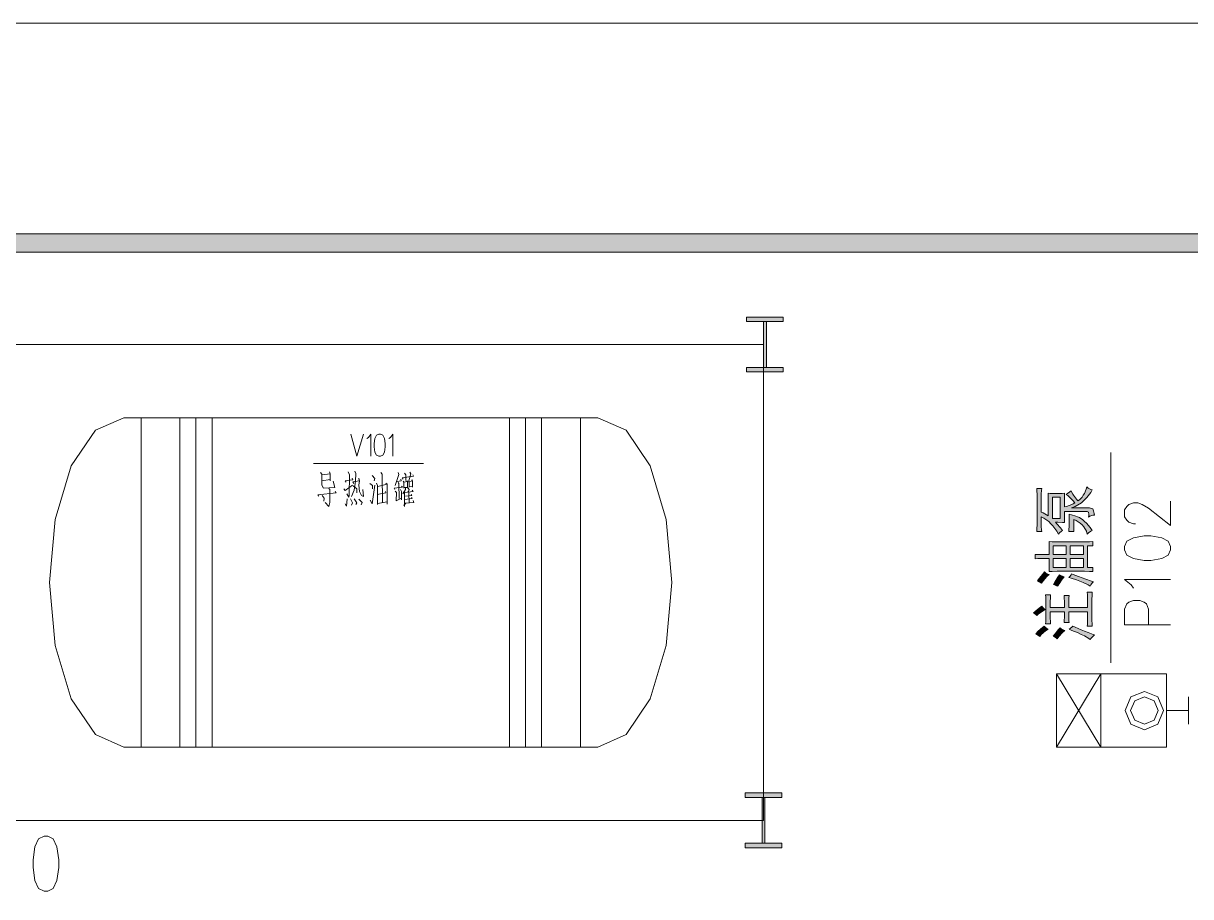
# Model space of a CAD drawing. Header units: millimetres. Extents: x 803 to 707111, y 130 to 2706464.
# Drawn here: x 663161 to 669536, y 2701693 to 2706464 of the extents above; entities that cross this region are included whole.
import ezdxf

# ---------------------------------------------------------------- set-up
doc = ezdxf.new("R2010")
doc.units = ezdxf.units.MM

msp = doc.modelspace()

# ---------------------------------------------------------------- hatches: boundary and pattern name
h = msp.add_hatch(color=0)
h.dxf.hatch_style = 2
h.paths.add_polyline_path([(705960.9, 2705313.9), (705860.9, 2705213.8), (609249, 2705213.8), (609149.4, 2705313.9)])
h = msp.add_hatch(color=0)
h.dxf.hatch_style = 2
h.paths.add_polyline_path([(667111.3, 2704834.3), (667111.3, 2704859.2), (667311.4, 2704859.2), (667311.4, 2704834.3)])
h = msp.add_hatch(color=0)
h.dxf.hatch_style = 2
h.paths.add_polyline_path([(667219.1, 2704834.3), (667219.1, 2704584), (667204, 2704584), (667204, 2704834.3)])
h = msp.add_hatch(color=0)
h.dxf.hatch_style = 2
h.paths.add_polyline_path([(667111.3, 2704584), (667111.3, 2704559.1), (667311.4, 2704559.1), (667311.4, 2704584)])
h = msp.add_hatch(color=0)
h.paths.add_polyline_path([(668698.1, 2703874.7), (668698.1, 2703888.5), (668696.9, 2703912.1), (668695.6, 2703921.9), (668723.5, 2703921.9), (668722.2, 2703912.1), (668720.9, 2703894), (668720.9, 2703885.9), (668720.9, 2703794), (668730.8, 2703789.3), (668749.7, 2703779), (668758.7, 2703772.5), (668758.7, 2703896.2), (668769, 2703895.8), (668790.4, 2703894.9), (668800.8, 2703894.9), (668811.5, 2703894.9), (668834.7, 2703895.8), (668847.1, 2703896.2), (668847.1, 2703821.9), (668857.9, 2703824.9), (668872.9, 2703829.2), (668878, 2703830.9), (668882.8, 2703832.6), (668895.6, 2703839.5), (668903.4, 2703844.7), (668893.5, 2703857.5), (668869.4, 2703881.2), (668855.7, 2703891.9), (668863.4, 2703895.8), (668877.2, 2703904.8), (668883.6, 2703909.5), (668885.8, 2703903.9), (668892.2, 2703891.9), (668896.9, 2703885.5), (668901.6, 2703879), (668913.2, 2703863.6), (668920.1, 2703854.5), (668928.7, 2703860.1), (668943.7, 2703875.6), (668950.2, 2703885.5), (668957, 2703895.3), (668966.5, 2703918.5), (668969.5, 2703932.3), (668976.4, 2703925), (668991, 2703916.4), (668998.7, 2703915.1), (668991.8, 2703901.3), (668969.9, 2703873), (668955.3, 2703858.4), (668940.3, 2703844.2), (668905.9, 2703823.6), (668886.6, 2703817.6), (668970.8, 2703817.6), (668984.5, 2703817.2), (669001.3, 2703811.2), (669003.8, 2703806.5), (669006, 2703801.3), (669009.8, 2703786.7), (669011.6, 2703777.3), (669003, 2703776), (668986.7, 2703770.4), (668978.9, 2703765.7), (668979.8, 2703774.3), (668979.8, 2703786.3), (668978.9, 2703789.3), (668978.5, 2703792.7), (668970.8, 2703796.2), (668963.5, 2703796.2), (668847.1, 2703796.2), (668847.1, 2703736.5), (668836.4, 2703737.3), (668811.9, 2703737.8), (668798.2, 2703737.8), (668805.5, 2703729.2), (668825.2, 2703706.8), (668837.2, 2703692.7), (668830.8, 2703690.1), (668819.6, 2703680.7), (668814.9, 2703673.8), (668805, 2703690.1), (668784, 2703718), (668772.8, 2703730), (668761.3, 2703741.6), (668735.5, 2703760.1), (668720.9, 2703767), (668720.9, 2703721.9), (668720.9, 2703714.6), (668722.2, 2703697.4), (668723.5, 2703687.1), (668695.6, 2703687.1), (668696.9, 2703700.8), (668698.1, 2703727), (668698.1, 2703739.9)])
h.paths.add_polyline_path([(668823.1, 2703874.7), (668782.7, 2703874.7), (668782.7, 2703757.9), (668823.1, 2703757.9)])
h = msp.add_hatch(color=0)
h.dxf.hatch_style = 2
h.paths.add_polyline_path([(668872.5, 2703781.6), (668885.8, 2703779), (668908.9, 2703771.7), (668918.8, 2703767.4), (668928.7, 2703763.5), (668948, 2703750.6), (668957.5, 2703742.5), (668966.9, 2703733.9), (668987.5, 2703709), (668998.7, 2703692.7), (668991.8, 2703690.1), (668978.5, 2703680.7), (668972.1, 2703673.8), (668967.3, 2703688.8), (668952.7, 2703713.7), (668943.3, 2703723.2), (668933.9, 2703732.6), (668911.1, 2703747.2), (668897.8, 2703752.4), (668897.8, 2703719.7), (668897.8, 2703713.3), (668898.2, 2703697.4), (668899.1, 2703688.4), (668871.2, 2703688.4), (668871.6, 2703697.8), (668872.5, 2703714.1), (668872.5, 2703721)])
h = msp.add_hatch(color=0)
h.paths.add_polyline_path([(668734.6, 2703540.3), (668725.6, 2703540.3), (668701.6, 2703539.4), (668687, 2703539), (668687, 2703562.6), (668701.6, 2703562.2), (668725.6, 2703561.3), (668734.6, 2703561.3), (668763, 2703561.3), (668763, 2703632.1), (668779.7, 2703631.7), (668805.5, 2703631.3), (668814.9, 2703631.3), (668949.7, 2703631.3), (668957.5, 2703631.3), (668984.1, 2703631.7), (669003, 2703632.1), (669003, 2703609.8), (668973.4, 2703609.8), (668973.4, 2703491.7), (669003, 2703491.7), (669003, 2703469.4), (668984.5, 2703469.8), (668957.5, 2703470.3), (668948, 2703470.3), (668816.2, 2703470.3), (668807.2, 2703470.3), (668780.6, 2703469.8), (668763, 2703469.4), (668763, 2703540.3)])
h.paths.add_polyline_path([(668951, 2703540.3), (668878, 2703540.3), (668878, 2703491.7), (668951, 2703491.7)])
h.paths.add_polyline_path([(668951, 2703609.8), (668878, 2703609.8), (668878, 2703561.3), (668951, 2703561.3)])
h.paths.add_polyline_path([(668855.7, 2703609.8), (668785.3, 2703609.8), (668785.3, 2703561.3), (668855.7, 2703561.3)])
h.paths.add_polyline_path([(668855.7, 2703540.3), (668785.3, 2703540.3), (668785.3, 2703491.7), (668855.7, 2703491.7)])
h = msp.add_hatch(color=0)
h.dxf.hatch_style = 2
h.paths.add_polyline_path([(668699.9, 2703418.8), (668708.9, 2703430.3), (668728.6, 2703454.8), (668738.9, 2703467.3), (668744.1, 2703462.5), (668755.7, 2703455.3), (668763, 2703452.7), (668751.8, 2703441.1), (668731.2, 2703417.5), (668722.2, 2703405.4)])
h = msp.add_hatch(color=0)
h.dxf.hatch_style = 2
h.paths.add_polyline_path([(668786.6, 2703398.6), (668793.9, 2703411), (668810.6, 2703437.2), (668820.5, 2703451.4), (668827.4, 2703446.7), (668840.3, 2703441.1), (668845.8, 2703440.2), (668835.1, 2703427.3), (668817.5, 2703401.2), (668810.6, 2703388.3), (668804.2, 2703390.8), (668792.2, 2703395.6)])
h = msp.add_hatch(color=0)
h.dxf.hatch_style = 2
h.paths.add_polyline_path([(668886.6, 2703455.7), (668894.8, 2703451.8), (668923.5, 2703441.1), (668944.2, 2703434.6), (668964.3, 2703427.8), (668995.2, 2703416.6), (669006, 2703411.9), (669000, 2703408), (668991, 2703396.4), (668987.5, 2703388.3), (668976.8, 2703395.6), (668948.9, 2703409.7), (668931.3, 2703416.6), (668913.7, 2703423.1), (668883.6, 2703432.9), (668871.2, 2703435.5), (668875.9, 2703441.1), (668883.6, 2703451.4)])
h = msp.add_hatch(color=0)
h.dxf.hatch_style = 2
h.paths.add_polyline_path([(668746.2, 2703293), (668746.2, 2703303.7), (668745.4, 2703328.2), (668744.5, 2703342.3), (668771.1, 2703342.3), (668770.7, 2703327.3), (668769.8, 2703303.3), (668769.8, 2703294.2), (668769.8, 2703271.5), (668847.1, 2703271.5), (668847.1, 2703293), (668847.1, 2703302.4), (668846.3, 2703325.2), (668845.8, 2703338), (668872.5, 2703338), (668871.6, 2703325.6), (668871.2, 2703303.3), (668871.2, 2703293), (668871.2, 2703271.5), (668973.4, 2703271.5), (668973.4, 2703299.8), (668973.4, 2703313.1), (668972.9, 2703341), (668972.1, 2703356.1), (668998.7, 2703356.1), (668998.3, 2703341), (668997.4, 2703313.6), (668997.4, 2703300.7), (668997.4, 2703218.7), (668997.4, 2703204.1), (668998.3, 2703180), (668998.7, 2703170.6), (668972.1, 2703170.6), (668972.9, 2703179.6), (668973.4, 2703204.1), (668973.4, 2703220), (668973.4, 2703249.2), (668871.2, 2703249.2), (668871.2, 2703231.1), (668871.2, 2703220.4), (668871.6, 2703200.2), (668872.5, 2703190.8), (668845.8, 2703190.8), (668846.3, 2703200.2), (668847.1, 2703221.3), (668847.1, 2703232.4), (668847.1, 2703249.2), (668769.8, 2703249.2), (668769.8, 2703227.7), (668769.8, 2703216.5), (668770.7, 2703194.2), (668771.1, 2703183), (668744.5, 2703183), (668745.4, 2703194.2), (668746.2, 2703217), (668746.2, 2703229)])
h = msp.add_hatch(color=0)
h.dxf.hatch_style = 2
h.paths.add_polyline_path([(668695.6, 2703227.7), (668692.1, 2703231.6), (668683.5, 2703239.7), (668678.8, 2703243.6), (668686.5, 2703250.9), (668708.9, 2703268.9), (668723.5, 2703279.6), (668727.8, 2703274.9), (668736.8, 2703265.9), (668741.9, 2703261.6), (668726.9, 2703251.7), (668703.7, 2703235)])
h = msp.add_hatch(color=0)
h.dxf.hatch_style = 2
h.paths.add_polyline_path([(668691.3, 2703128.9), (668703.7, 2703142.3), (668726.5, 2703163.3), (668736.4, 2703170.6), (668741.1, 2703165.4), (668751.8, 2703157.7), (668757.4, 2703154.7), (668743.2, 2703145.3), (668720.9, 2703124.7), (668712.3, 2703113.1), (668707.6, 2703117.4), (668696.9, 2703125.1)])
h = msp.add_hatch(color=0)
h.dxf.hatch_style = 2
h.paths.add_polyline_path([(668785.3, 2703115.6), (668796, 2703128.5), (668814.9, 2703151.3), (668823.1, 2703161.6), (668828.2, 2703158.1), (668840.7, 2703150.8), (668848.4, 2703147), (668836.4, 2703136.2), (668816.2, 2703113.9), (668807.6, 2703101.9), (668803.8, 2703105.3), (668792.2, 2703112.2)])
h = msp.add_hatch(color=0)
h.dxf.hatch_style = 2
h.paths.add_polyline_path([(668893.5, 2703170.6), (668905.9, 2703164.2), (668938.1, 2703150.4), (668957.5, 2703143.1), (668976.8, 2703135.4), (669003.8, 2703125.1), (669011.6, 2703122.1), (669004.3, 2703116.5), (668992.2, 2703104), (668987.5, 2703097.6), (668980.6, 2703103.6), (668956.2, 2703117.8), (668939, 2703125.5), (668921.8, 2703133.2), (668888.3, 2703147.4), (668872.5, 2703153.9), (668878.9, 2703157.7), (668889.2, 2703165.9)])
h = msp.add_hatch(color=0)
h.dxf.hatch_style = 2
h.paths.add_polyline_path([(667104, 2702234.2), (667104, 2702259.5), (667304.1, 2702259.5), (667304.1, 2702234.2)])
h = msp.add_hatch(color=0)
h.dxf.hatch_style = 2
h.paths.add_polyline_path([(667211.3, 2702234.2), (667211.3, 2701984.3), (667196.3, 2701984.3), (667196.3, 2702234.2)])
h = msp.add_hatch(color=0)
h.dxf.hatch_style = 2
h.paths.add_polyline_path([(667104, 2701984.3), (667104, 2701959.4), (667304.1, 2701959.4), (667304.1, 2701984.3)])

# ---------------------------------------------------------------- linework, layer by layer
at = {"color": 0, "lineweight": 0}
for points in [[(707110.7, 2635190), (707110.7, 2706463.7), (606199.4, 2706463.7), (606199.4, 2635190)], [(705960.9, 2705313.9), (705860.9, 2705213.8), (609249, 2705213.8), (609149.4, 2705313.9)], [(667111.3, 2704834.3), (667111.3, 2704859.2), (667311.4, 2704859.2), (667311.4, 2704834.3)], [(667219.1, 2704834.3), (667219.1, 2704584), (667204, 2704584), (667204, 2704834.3)], [(667204, 2704709.4), (662804.5, 2704709.4), (662804.5, 2702109.3), (667204, 2702109.3)], [(667111.3, 2704584), (667111.3, 2704559.1), (667311.4, 2704559.1), (667311.4, 2704584)], [(665077.9, 2704150.4), (665077.9, 2704167.5), (665080.9, 2704195.9), (665090.4, 2704213), (665102.8, 2704218.6), (665112.3, 2704218.6), (665125.1, 2704213), (665134.6, 2704195.9), (665137.6, 2704167.5), (665137.6, 2704150.4), (665134.6, 2704121.6), (665125.1, 2704104.4), (665112.3, 2704098.8), (665102.8, 2704098.8), (665090.4, 2704104.4), (665080.9, 2704121.6)], [(665141.9, 2703952.4), (665148.3, 2703946)], [(668698.1, 2703874.7), (668698.1, 2703888.5), (668696.9, 2703912.1), (668695.6, 2703921.9), (668723.5, 2703921.9), (668722.2, 2703912.1), (668720.9, 2703894), (668720.9, 2703885.9), (668720.9, 2703794), (668730.8, 2703789.3), (668749.7, 2703779), (668758.7, 2703772.5), (668758.7, 2703896.2), (668769, 2703895.8), (668790.4, 2703894.9), (668800.8, 2703894.9), (668811.5, 2703894.9), (668834.7, 2703895.8), (668847.1, 2703896.2), (668847.1, 2703821.9), (668857.9, 2703824.9), (668872.9, 2703829.2), (668878, 2703830.9), (668882.8, 2703832.6), (668895.6, 2703839.5), (668903.4, 2703844.7), (668893.5, 2703857.5), (668869.4, 2703881.2), (668855.7, 2703891.9), (668863.4, 2703895.8), (668877.2, 2703904.8), (668883.6, 2703909.5), (668885.8, 2703903.9), (668892.2, 2703891.9), (668896.9, 2703885.5), (668901.6, 2703879), (668913.2, 2703863.6), (668920.1, 2703854.5), (668928.7, 2703860.1), (668943.7, 2703875.6), (668950.2, 2703885.5), (668957, 2703895.3), (668966.5, 2703918.5), (668969.5, 2703932.3), (668976.4, 2703925), (668991, 2703916.4), (668998.7, 2703915.1), (668991.8, 2703901.3), (668969.9, 2703873), (668955.3, 2703858.4), (668940.3, 2703844.2), (668905.9, 2703823.6), (668886.6, 2703817.6), (668970.8, 2703817.6), (668984.5, 2703817.2), (669001.3, 2703811.2), (669003.8, 2703806.5), (669006, 2703801.3), (669009.8, 2703786.7), (669011.6, 2703777.3), (669003, 2703776), (668986.7, 2703770.4), (668978.9, 2703765.7), (668979.8, 2703774.3), (668979.8, 2703786.3), (668978.9, 2703789.3), (668978.5, 2703792.7), (668970.8, 2703796.2), (668963.5, 2703796.2), (668847.1, 2703796.2), (668847.1, 2703736.5), (668836.4, 2703737.3), (668811.9, 2703737.8), (668798.2, 2703737.8), (668805.5, 2703729.2), (668825.2, 2703706.8), (668837.2, 2703692.7), (668830.8, 2703690.1), (668819.6, 2703680.7), (668814.9, 2703673.8), (668805, 2703690.1), (668784, 2703718), (668772.8, 2703730), (668761.3, 2703741.6), (668735.5, 2703760.1), (668720.9, 2703767), (668720.9, 2703721.9), (668720.9, 2703714.6), (668722.2, 2703697.4), (668723.5, 2703687.1), (668695.6, 2703687.1), (668696.9, 2703700.8), (668698.1, 2703727), (668698.1, 2703739.9)], [(668823.1, 2703874.7), (668782.7, 2703874.7), (668782.7, 2703757.9), (668823.1, 2703757.9)], [(668872.5, 2703781.6), (668885.8, 2703779), (668908.9, 2703771.7), (668918.8, 2703767.4), (668928.7, 2703763.5), (668948, 2703750.6), (668957.5, 2703742.5), (668966.9, 2703733.9), (668987.5, 2703709), (668998.7, 2703692.7), (668991.8, 2703690.1), (668978.5, 2703680.7), (668972.1, 2703673.8), (668967.3, 2703688.8), (668952.7, 2703713.7), (668943.3, 2703723.2), (668933.9, 2703732.6), (668911.1, 2703747.2), (668897.8, 2703752.4), (668897.8, 2703719.7), (668897.8, 2703713.3), (668898.2, 2703697.4), (668899.1, 2703688.4), (668871.2, 2703688.4), (668871.6, 2703697.8), (668872.5, 2703714.1), (668872.5, 2703721)], [(668734.6, 2703540.3), (668725.6, 2703540.3), (668701.6, 2703539.4), (668687, 2703539), (668687, 2703562.6), (668701.6, 2703562.2), (668725.6, 2703561.3), (668734.6, 2703561.3), (668763, 2703561.3), (668763, 2703632.1), (668779.7, 2703631.7), (668805.5, 2703631.3), (668814.9, 2703631.3), (668949.7, 2703631.3), (668957.5, 2703631.3), (668984.1, 2703631.7), (669003, 2703632.1), (669003, 2703609.8), (668973.4, 2703609.8), (668973.4, 2703491.7), (669003, 2703491.7), (669003, 2703469.4), (668984.5, 2703469.8), (668957.5, 2703470.3), (668948, 2703470.3), (668816.2, 2703470.3), (668807.2, 2703470.3), (668780.6, 2703469.8), (668763, 2703469.4), (668763, 2703540.3)], [(669176, 2703587.1), (669188, 2703558.3), (669223.7, 2703539.4), (669283.3, 2703529.5), (669319, 2703529.5), (669378.2, 2703539.4), (669414.3, 2703558.3), (669425.9, 2703587.1), (669425.9, 2703606), (669414.3, 2703634.3), (669378.2, 2703653.6), (669319, 2703663.1), (669283.3, 2703663.1), (669223.7, 2703653.6), (669188, 2703634.3), (669176, 2703606)], [(668855.7, 2703609.8), (668785.3, 2703609.8), (668785.3, 2703561.3), (668855.7, 2703561.3)], [(668951, 2703609.8), (668878, 2703609.8), (668878, 2703561.3), (668951, 2703561.3)], [(668855.7, 2703540.3), (668785.3, 2703540.3), (668785.3, 2703491.7), (668855.7, 2703491.7)], [(668951, 2703540.3), (668878, 2703540.3), (668878, 2703491.7), (668951, 2703491.7)], [(668699.9, 2703418.8), (668708.9, 2703430.3), (668728.6, 2703454.8), (668738.9, 2703467.3), (668744.1, 2703462.5), (668755.7, 2703455.3), (668763, 2703452.7), (668751.8, 2703441.1), (668731.2, 2703417.5), (668722.2, 2703405.4)], [(668786.6, 2703398.6), (668793.9, 2703411), (668810.6, 2703437.2), (668820.5, 2703451.4), (668827.4, 2703446.7), (668840.3, 2703441.1), (668845.8, 2703440.2), (668835.1, 2703427.3), (668817.5, 2703401.2), (668810.6, 2703388.3), (668804.2, 2703390.8), (668792.2, 2703395.6)], [(668886.6, 2703455.7), (668894.8, 2703451.8), (668923.5, 2703441.1), (668944.2, 2703434.6), (668964.3, 2703427.8), (668995.2, 2703416.6), (669006, 2703411.9), (669000, 2703408), (668991, 2703396.4), (668987.5, 2703388.3), (668976.8, 2703395.6), (668948.9, 2703409.7), (668931.3, 2703416.6), (668913.7, 2703423.1), (668883.6, 2703432.9), (668871.2, 2703435.5), (668875.9, 2703441.1), (668883.6, 2703451.4)], [(668746.2, 2703293), (668746.2, 2703303.7), (668745.4, 2703328.2), (668744.5, 2703342.3), (668771.1, 2703342.3), (668770.7, 2703327.3), (668769.8, 2703303.3), (668769.8, 2703294.2), (668769.8, 2703271.5), (668847.1, 2703271.5), (668847.1, 2703293), (668847.1, 2703302.4), (668846.3, 2703325.2), (668845.8, 2703338), (668872.5, 2703338), (668871.6, 2703325.6), (668871.2, 2703303.3), (668871.2, 2703293), (668871.2, 2703271.5), (668973.4, 2703271.5), (668973.4, 2703299.8), (668973.4, 2703313.1), (668972.9, 2703341), (668972.1, 2703356.1), (668998.7, 2703356.1), (668998.3, 2703341), (668997.4, 2703313.6), (668997.4, 2703300.7), (668997.4, 2703218.7), (668997.4, 2703204.1), (668998.3, 2703180), (668998.7, 2703170.6), (668972.1, 2703170.6), (668972.9, 2703179.6), (668973.4, 2703204.1), (668973.4, 2703220), (668973.4, 2703249.2), (668871.2, 2703249.2), (668871.2, 2703231.1), (668871.2, 2703220.4), (668871.6, 2703200.2), (668872.5, 2703190.8), (668845.8, 2703190.8), (668846.3, 2703200.2), (668847.1, 2703221.3), (668847.1, 2703232.4), (668847.1, 2703249.2), (668769.8, 2703249.2), (668769.8, 2703227.7), (668769.8, 2703216.5), (668770.7, 2703194.2), (668771.1, 2703183), (668744.5, 2703183), (668745.4, 2703194.2), (668746.2, 2703217), (668746.2, 2703229)], [(668695.6, 2703227.7), (668692.1, 2703231.6), (668683.5, 2703239.7), (668678.8, 2703243.6), (668686.5, 2703250.9), (668708.9, 2703268.9), (668723.5, 2703279.6), (668727.8, 2703274.9), (668736.8, 2703265.9), (668741.9, 2703261.6), (668726.9, 2703251.7), (668703.7, 2703235)], [(668691.3, 2703128.9), (668703.7, 2703142.3), (668726.5, 2703163.3), (668736.4, 2703170.6), (668741.1, 2703165.4), (668751.8, 2703157.7), (668757.4, 2703154.7), (668743.2, 2703145.3), (668720.9, 2703124.7), (668712.3, 2703113.1), (668707.6, 2703117.4), (668696.9, 2703125.1)], [(668785.3, 2703115.6), (668796, 2703128.5), (668814.9, 2703151.3), (668823.1, 2703161.6), (668828.2, 2703158.1), (668840.7, 2703150.8), (668848.4, 2703147), (668836.4, 2703136.2), (668816.2, 2703113.9), (668807.6, 2703101.9), (668803.8, 2703105.3), (668792.2, 2703112.2)], [(668893.5, 2703170.6), (668905.9, 2703164.2), (668938.1, 2703150.4), (668957.5, 2703143.1), (668976.8, 2703135.4), (669003.8, 2703125.1), (669011.6, 2703122.1), (669004.3, 2703116.5), (668992.2, 2703104), (668987.5, 2703097.6), (668980.6, 2703103.6), (668956.2, 2703117.8), (668939, 2703125.5), (668921.8, 2703133.2), (668888.3, 2703147.4), (668872.5, 2703153.9), (668878.9, 2703157.7), (668889.2, 2703165.9)], [(669179, 2702709.5), (669209.5, 2702783.8), (669283.8, 2702814.2), (669358, 2702783.8), (669389, 2702709.5), (669358, 2702635.2), (669283.8, 2702604.3), (669209.5, 2702635.2)], [(669179, 2702709.5), (669209.5, 2702783.8), (669283.8, 2702814.2), (669358, 2702783.8), (669389, 2702709.5), (669358, 2702635.2), (669283.8, 2702604.3), (669209.5, 2702635.2)], [(669179, 2702709.5), (669209.5, 2702783.8), (669283.8, 2702814.2), (669358, 2702783.8), (669389, 2702709.5), (669358, 2702635.2), (669283.8, 2702604.3), (669209.5, 2702635.2)], [(669179, 2702709.5), (669209.5, 2702783.8), (669283.8, 2702814.2), (669358, 2702783.8), (669389, 2702709.5), (669358, 2702635.2), (669283.8, 2702604.3), (669209.5, 2702635.2)], [(669208.6, 2702709.5), (669231, 2702762.3), (669283.8, 2702784.2), (669337, 2702762.3), (669358.9, 2702709.5), (669337, 2702656.2), (669283.8, 2702634.3), (669231, 2702656.2)], [(669208.6, 2702709.5), (669231, 2702762.3), (669283.8, 2702784.2), (669337, 2702762.3), (669358.9, 2702709.5), (669337, 2702656.2), (669283.8, 2702634.3), (669231, 2702656.2)], [(669208.6, 2702709.5), (669231, 2702762.3), (669283.8, 2702784.2), (669337, 2702762.3), (669358.9, 2702709.5), (669337, 2702656.2), (669283.8, 2702634.3), (669231, 2702656.2)], [(669208.6, 2702709.5), (669231, 2702762.3), (669283.8, 2702784.2), (669337, 2702762.3), (669358.9, 2702709.5), (669337, 2702656.2), (669283.8, 2702634.3), (669231, 2702656.2)], [(667104, 2702234.2), (667104, 2702259.5), (667304.1, 2702259.5), (667304.1, 2702234.2)], [(667211.3, 2702234.2), (667211.3, 2701984.3), (667196.3, 2701984.3), (667196.3, 2702234.2)], [(663274.7, 2702022.5), (663244.6, 2702008.4), (663224.9, 2701965.4), (663215, 2701894.2), (663215, 2701851.2), (663224.9, 2701780), (663244.6, 2701737), (663274.7, 2701722.4), (663294.8, 2701722.4), (663324.9, 2701737), (663344.6, 2701780), (663355, 2701851.2), (663355, 2701894.2), (663344.6, 2701965.4), (663324.9, 2702008.4), (663294.8, 2702022.5)], [(667104, 2701984.3), (667104, 2701959.4), (667304.1, 2701959.4), (667304.1, 2701984.3)]]:
    msp.add_lwpolyline(points, close=True, dxfattribs=at)
for points in [[(663710.4, 2704309.2), (663555, 2704240.5), (663423.2, 2704045.6), (663335.2, 2703753.6), (663304.3, 2703409.3), (663335.2, 2703065), (663423.2, 2702773), (663555, 2702577.7), (663710.4, 2702509.4)], [(663710.4, 2704309.2), (666298.1, 2704309.2)], [(663804.5, 2702509.4), (663804.5, 2704309.2)], [(664016.6, 2704309.2), (664016.6, 2702509.4)], [(664104.2, 2702509.4), (664104.2, 2704309.2)], [(664191.7, 2704309.2), (664191.7, 2702509.4)], [(665816.8, 2704309.2), (665816.8, 2702509.4)], [(665904, 2702509.4), (665904, 2704309.2)], [(665991.6, 2704309.2), (665991.6, 2702509.4)], [(666204.1, 2702509.4), (666204.1, 2704309.2)], [(666298.1, 2704309.2), (666453.5, 2704240.5), (666584.9, 2704045.6), (666672.9, 2703753.6), (666703.8, 2703409.3), (666672.9, 2703065), (666584.9, 2702773), (666453.5, 2702577.7), (666298.1, 2702509.4)], [(664949.1, 2704218.6), (664983.5, 2704098.8), (665018.2, 2704218.6)], [(665037.1, 2704195.9), (665046.6, 2704201.5), (665059, 2704218.6), (665059, 2704098.8)], [(665156.5, 2704195.9), (665165.9, 2704201.5), (665178.4, 2704218.6), (665178.4, 2704098.8)], [(669101.3, 2702969.2), (669101.3, 2704119.4)], [(665347.1, 2704058.9), (664746, 2704058.9)], [(664791.1, 2704001.4), (664784.7, 2704009.1)], [(664837.5, 2704002.7), (664833.2, 2704013.8), (664837.5, 2704002.7), (664837.5, 2703964.9), (664837.5, 2703971.3), (664791.1, 2703963.6)], [(664942.2, 2703997.9), (664935.8, 2704013.8)], [(664977.4, 2704004.4), (664972.3, 2704016.8)], [(665114.4, 2704009.1), (665120.8, 2704001.4), (665122.1, 2703845.5)], [(665211.4, 2703999.7), (665208, 2704009.1)], [(665249.6, 2703997.9), (665243.2, 2704006.1)], [(665272, 2704010.8), (665277.6, 2704002.7), (665266.4, 2703964.9)], [(664791.1, 2704001.4), (664791.1, 2703940), (664801.4, 2703924.1), (664862, 2703927.1), (664854.2, 2703961.9)], [(664837.5, 2704002.7), (664792.4, 2703997.9)], [(664923.8, 2703957.2), (664919.1, 2703963.6), (664961.1, 2703969.6), (664956.8, 2703979.1)], [(664942.2, 2703997.9), (664941.4, 2703884.6), (664939.2, 2703875.1), (664928.1, 2703894)], [(664977.4, 2704004.4), (664975.3, 2703961.9), (664967.6, 2703912.9), (664954.3, 2703878.6)], [(664965.4, 2703949.4), (664961.1, 2703958.9), (664995, 2703963.6), (664992.9, 2703979.1), (664996.3, 2703964.9), (664992.9, 2703941.3), (664996.3, 2703905.2), (665008.4, 2703884.6), (665019.5, 2703878.6), (665015.2, 2703916.4)], [(665068.9, 2703938.3), (665053.9, 2703949.4)], [(665065.9, 2703993.2), (665081.3, 2703977.8), (665077.9, 2703964.9)], [(665095.5, 2703938.3), (665089.9, 2703952.4)], [(665148.3, 2703946), (665148.3, 2703837.4), (665148.3, 2703850.2), (665095.5, 2703840.8)], [(665148.3, 2703946), (665096.8, 2703933.5)], [(665211.4, 2703999.7), (665191.3, 2703938.3)], [(665225.6, 2703964.9), (665202.4, 2703960.2)], [(665212.3, 2703949.4), (665208.9, 2703955.4)], [(665212.3, 2703949.4), (665213.6, 2703867.4)], [(665225.6, 2703964.9), (665222.2, 2703973)], [(665235.5, 2703974.3), (665229.9, 2703980.8), (665291.7, 2703990.2), (665288.3, 2703996.7)], [(665239.8, 2703957.2), (665235.5, 2703961.9)], [(665257.4, 2703960.2), (665255.2, 2703964.9), (665258.7, 2703960.2), (665258.7, 2703924.1), (665258.7, 2703927.1), (665239.8, 2703927.1)], [(665257.4, 2703960.2), (665239.8, 2703957.2)], [(665239.8, 2703957.2), (665239.8, 2703924.1)], [(665249.6, 2703997.9), (665250.9, 2703966.6)], [(665268.5, 2703957.2), (665265.1, 2703961.9)], [(665272, 2703960.2), (665286.1, 2703963.6), (665283.1, 2703969.6), (665287.4, 2703961.9), (665287.4, 2703928.8), (665287.4, 2703933.5), (665268.5, 2703931.8)], [(665268.5, 2703957.2), (665268.5, 2703928.8)], [(664774.8, 2703879.9), (664769.2, 2703888), (664869.7, 2703898.8), (664864.1, 2703906.9)], [(664793.7, 2703884.6), (664804.4, 2703869.1), (664802.3, 2703853.3)], [(664829.8, 2703922.4), (664835.3, 2703917.7), (664835.3, 2703846.8), (664829.8, 2703823.2), (664809.1, 2703846.8)], [(664919.1, 2703911.6), (664911.3, 2703921.1)], [(664919.1, 2703911.6), (664959, 2703940)], [(664983, 2703921.1), (664962, 2703936.5)], [(664983, 2703921.1), (664982.2, 2703898.8)], [(665066.7, 2703839.1), (665081.3, 2703940)], [(665068.9, 2703938.3), (665068, 2703921.1)], [(665141.9, 2703898.8), (665094.2, 2703889.3)], [(665095.5, 2703938.3), (665095.5, 2703834.4)], [(665141.9, 2703898.8), (665138.4, 2703906.9)], [(665190.4, 2703917.7), (665187, 2703924.1), (665231.2, 2703930.5), (665226.9, 2703935.3)], [(665199, 2703900.5), (665192.5, 2703908.2)], [(665199, 2703900.5), (665198.1, 2703855), (665226.9, 2703870.4)], [(665221.3, 2703916.4), (665226.9, 2703906.9), (665226.9, 2703859.7)], [(665248.8, 2703917.7), (665234.6, 2703892.8)], [(665243.2, 2703906.9), (665243.2, 2703824.9), (665238.9, 2703832.6)], [(665289.6, 2703906.9), (665244.5, 2703900.5)], [(665248.8, 2703917.7), (665247.5, 2703927.1)], [(665283.1, 2703884.6), (665247.5, 2703879.9)], [(665268.5, 2703916.4), (665260.8, 2703925.8)], [(665262.1, 2703908.2), (665266.4, 2703898.8), (665267.7, 2703842.1)], [(665268.5, 2703916.4), (665264.2, 2703906.9)], [(665283.1, 2703884.6), (665279.7, 2703889.3)], [(665284, 2703912.9), (665289.6, 2703906.9)], [(664926.8, 2703826.6), (664919.1, 2703839.1)], [(664926.8, 2703826.6), (664930.2, 2703865.7)], [(664959, 2703843.8), (664947.8, 2703865.7)], [(664959, 2703843.8), (664953.4, 2703831.4)], [(664983, 2703843.8), (664968.9, 2703865.7)], [(664983, 2703843.8), (664976.6, 2703834.4)], [(664994.2, 2703864.4), (665011.8, 2703846.8), (665006.2, 2703832.6)], [(665066.7, 2703839.1), (665054.7, 2703858)], [(665285.3, 2703867.4), (665245.4, 2703862.7)], [(665249.6, 2703836.1), (665245.4, 2703842.1), (665293.9, 2703846.8), (665289.6, 2703856.3)], [(665285.3, 2703867.4), (665281.8, 2703873.9)], [(669235.7, 2703729.6), (669223.7, 2703729.6), (669199.6, 2703739), (669188, 2703748.9), (669176, 2703767.8), (669176, 2703806), (669188, 2703824.9), (669199.6, 2703834.4), (669223.7, 2703843.8), (669247.3, 2703843.8), (669271.3, 2703834.4), (669307, 2703815.5), (669425.9, 2703720.2), (669425.9, 2703853.7)], [(669223.7, 2703377.5), (669211.6, 2703396.4), (669176, 2703424.8), (669425.9, 2703424.8)], [(669425.9, 2703177.5), (669176, 2703177.5), (669176, 2703262.9), (669188, 2703291.7), (669199.6, 2703301.1), (669223.7, 2703310.6), (669259.3, 2703310.6), (669283.3, 2703301.1), (669294.9, 2703291.7), (669307, 2703262.9), (669307, 2703177.5)], [(668803.8, 2702909.1), (669404, 2702909.1)], [(668803.8, 2702909.1), (669404, 2702909.1)], [(669045.5, 2702909.1), (668803.8, 2702509.4)], [(669045.5, 2702509.4), (668803.8, 2702909.1)], [(669045.5, 2702909.1), (668803.8, 2702509.4)], [(669045.5, 2702509.4), (668803.8, 2702909.1)], [(668803.8, 2702509.4), (668803.8, 2702909.1)], [(668803.8, 2702509.4), (668803.8, 2702909.1)], [(668803.8, 2702909.1), (669404, 2702909.1)], [(668803.8, 2702909.1), (669404, 2702909.1)], [(669045.5, 2702509.4), (668803.8, 2702909.1)], [(669045.5, 2702909.1), (668803.8, 2702509.4)], [(669045.5, 2702509.4), (668803.8, 2702909.1)], [(669045.5, 2702909.1), (668803.8, 2702509.4)], [(668803.8, 2702909.1), (668803.8, 2702509.4)], [(668803.8, 2702909.1), (668803.8, 2702509.4)], [(669045.5, 2702509.4), (669045.5, 2702909.1)], [(669045.5, 2702509.4), (669045.5, 2702909.1)], [(669045.5, 2702909.1), (669045.5, 2702509.4)], [(669045.5, 2702909.1), (669045.5, 2702509.4)], [(669404, 2702909.1), (669404, 2702509.4)], [(669404, 2702909.1), (669404, 2702514.6)], [(669404, 2702509.4), (669404, 2702909.1)], [(669404, 2702509.4), (669404, 2702904.4)], [(669523.8, 2702634.3), (669523.8, 2702784.2)], [(669404, 2702709.5), (669523.8, 2702709.5)], [(663710.4, 2702509.4), (666298.1, 2702509.4)], [(668803.8, 2702509.4), (669404, 2702509.4)], [(668803.8, 2702509.4), (669404, 2702509.4)], [(668803.8, 2702509.4), (669404, 2702509.4)], [(668803.8, 2702509.4), (669404, 2702509.4)]]:
    msp.add_lwpolyline(points, dxfattribs=at)

doc.saveas('drawing.dxf')
